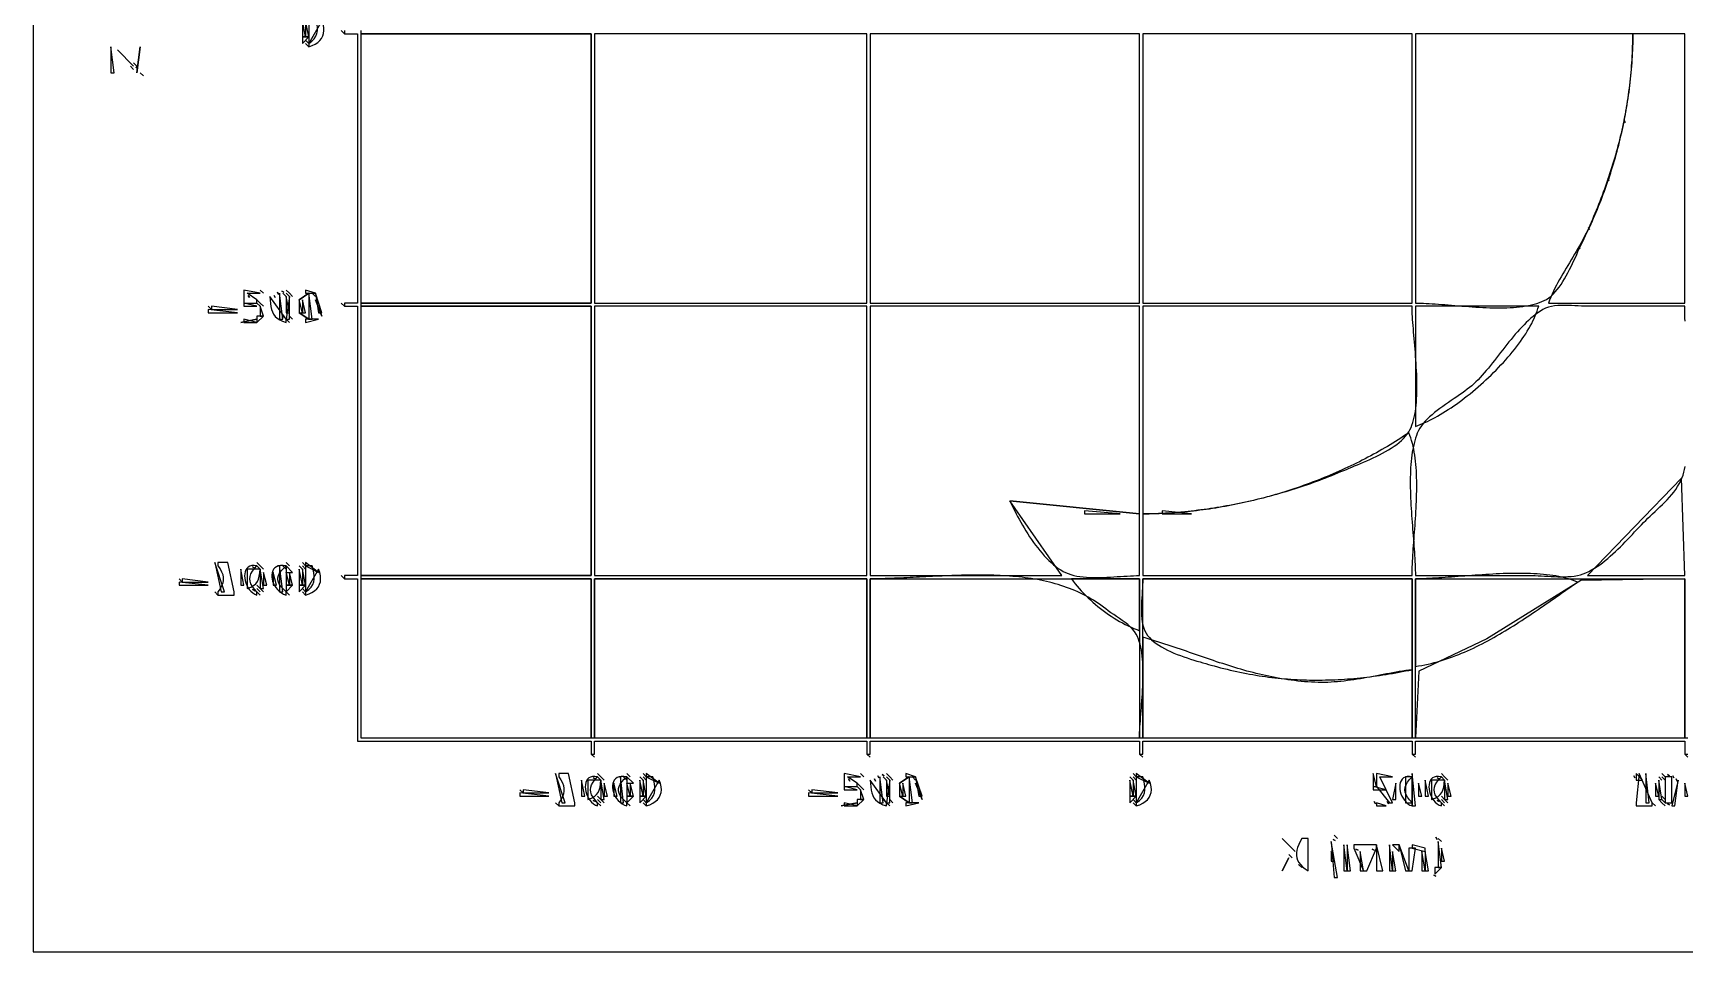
# Model space of a CAD drawing. Extents: x 0 to 800, y 0 to 600.
# Drawn here: x 0 to 509, y 0 to 283 of the extents above; entities that cross this region are included whole.
import ezdxf

# ---------------------------------------------------------------- set-up
doc = ezdxf.new("R2010")
doc.units = 0
for name, color, linetype in [('C142', 142, 'CONTINUOUS'), ('C143', 143, 'CONTINUOUS'), ('C151', 151, 'CONTINUOUS'), ('C18', 18, 'CONTINUOUS'), ('C19', 19, 'CONTINUOUS'), ('C250', 250, 'CONTINUOUS'), ('C251', 251, 'CONTINUOUS'), ('C252', 252, 'CONTINUOUS'), ('C253', 253, 'CONTINUOUS'), ('C254', 254, 'CONTINUOUS'), ('C27', 27, 'CONTINUOUS'), ('C28', 28, 'CONTINUOUS'), ('C29', 29, 'CONTINUOUS'), ('C37', 37, 'CONTINUOUS'), ('C39', 39, 'CONTINUOUS'), ('C49', 49, 'CONTINUOUS'), ('C59', 59, 'CONTINUOUS'), ('C7', 7, 'CONTINUOUS')]:
    doc.layers.add(name, color=color, linetype=linetype)

msp = doc.modelspace()

# ---------------------------------------------------------------- linework, layer by layer
at = {"layer": 'C142'}
for points in [[(493, 283), (492.996, 281.9951), (492.9841, 280.991), (492.9643, 279.9877), (492.9367, 278.9851), (492.9012, 277.9833), (492.858, 276.9822), (492.8071, 275.9821), (492.7485, 274.9828), (492.6823, 273.9843), (492.6085, 272.9868), (492.5271, 271.9902), (492.4382, 270.9946), (492.3418, 270), (492.238, 269.0064), (492.1268, 268.0138), (492.0083, 267.0223), (491.8825, 266.0319), (491.7494, 265.0426), (491.609, 264.0544), (491.4615, 263.0674), (491.3069, 262.0816), (491.1451, 261.097), (490.9763, 260.1136), (490.8004, 259.1315), (490.6176, 258.1507), (490.4279, 257.1713), (490.2312, 256.1931), (490.0277, 255.2163), (489.8174, 254.241), (489.6003, 253.267), (489.3765, 252.2945), (489.146, 251.3234), (488.9089, 250.3538), (488.6651, 249.3858), (488.4148, 248.4193), (488.158, 247.4544), (487.8947, 246.491), (487.6249, 245.5293), (487.3487, 244.5693), (487.0662, 243.6109), (486.7774, 242.6542), (486.4823, 241.6992), (486.1809, 240.7459), (485.8734, 239.7945), (485.5597, 238.8448), (485.2399, 237.897), (484.914, 236.951), (484.5821, 236.0069), (484.2442, 235.0646), (483.9004, 234.1243), (483.5506, 233.186), (483.195, 232.2496), (482.8336, 231.3152), (482.4664, 230.3829), (482.0934, 229.4526), (481.7148, 228.5243), (481.3305, 227.5982), (480.9406, 226.6742), (480.5451, 225.7523), (480.144, 224.8327), (479.7375, 223.9152), (479.3256, 223), (478.9019, 222.0903), (478.461, 221.1885), (478.0047, 220.2938), (477.5344, 219.4056), (477.0519, 218.523), (476.5588, 217.6454), (476.0568, 216.772), (475.5474, 215.902), (475.0324, 215.0348), (474.5134, 214.1696), (473.9919, 213.3056), (473.4697, 212.4422), (472.9484, 211.5786), (472.4297, 210.714), (471.9151, 209.8478), (471.4063, 208.9792), (470.905, 208.1075), (470.4128, 207.2319), (469.9314, 206.3517), (469.4623, 205.4662), (469.0073, 204.5746), (468.5679, 203.6762), (468.1458, 202.7703), (467.7427, 201.8561), (467.3602, 200.9329), (467, 200), (509, 200), (509, 283), (493, 283)], [(509.0948, 194.4561), (509.062, 195.3879), (509.0356, 196.3088), (509.0161, 197.218), (509.0041, 198.1153), (509, 199), (479, 199), (478.0997, 199.0149), (477.1503, 199.0534), (476.1612, 199.1063), (475.1414, 199.1643), (474.1002, 199.2179), (473.0469, 199.258), (471.9907, 199.2751), (470.9407, 199.2601), (469.9062, 199.2035), (468.8965, 199.0961), (467.9207, 198.9286), (466.9881, 198.6916), (466.1078, 198.3759), (465.2893, 197.9722), (464.5247, 197.5093), (463.7721, 197.0083), (463.0311, 196.4712), (462.301, 195.9002), (461.5813, 195.2975), (460.8713, 194.6654), (460.1706, 194.006), (459.4786, 193.3216), (458.7946, 192.6142), (458.1182, 191.8862), (457.4488, 191.1398), (456.7858, 190.377), (456.1286, 189.6002), (455.4767, 188.8115), (454.8295, 188.0131), (454.1864, 187.2072), (453.547, 186.3961), (452.9105, 185.5818), (452.2765, 184.7667), (451.6443, 183.9529), (451.0135, 183.1426), (450.3835, 182.338), (449.7536, 181.5413), (449.1234, 180.7547), (448.4922, 179.9804), (447.8595, 179.2206), (447.2247, 178.4775), (446.5873, 177.7533), (445.9467, 177.0502), (445.3023, 176.3704), (444.6536, 175.7161), (444, 175.0895), (443.3762, 174.5322), (442.7018, 173.9728), (441.9824, 173.4107), (441.2237, 172.8451), (440.4315, 172.2755), (439.6114, 171.7014), (438.7692, 171.1221), (437.9106, 170.5371), (437.0413, 169.9457), (436.167, 169.3473), (435.2935, 168.7415), (434.4264, 168.1275), (433.5714, 167.5047), (432.7343, 166.8727), (431.9208, 166.2308), (431.1366, 165.5783), (430.3874, 164.9148), (429.679, 164.2396), (429.0169, 163.5521), (428.4071, 162.8517), (427.8551, 162.1379), (427.3666, 161.41), (426.9475, 160.6674), (426.6034, 159.9097)], [(424, 160), (423.1903, 159.4602), (422.376, 158.9257), (421.557, 158.3965), (420.7334, 157.8727), (419.9053, 157.3543), (419.0728, 156.8412), (418.2358, 156.3335), (417.3946, 155.8313), (416.5491, 155.3345), (415.6994, 154.8432), (414.8456, 154.3574), (413.9877, 153.8771), (413.1259, 153.4023), (412.2601, 152.933), (411.3905, 152.4693), (410.517, 152.0112), (409.6399, 151.5587), (408.7591, 151.1119), (407.8747, 150.6706), (406.9868, 150.2351), (406.0955, 149.8052), (405.2008, 149.381), (404.3027, 148.9626), (403.4014, 148.5499), (402.4969, 148.143), (401.5893, 147.7418), (400.6786, 147.3465), (399.765, 146.957), (398.8484, 146.5733), (397.929, 146.1955), (397.0067, 145.8235), (396.0818, 145.4575), (395.1542, 145.0974), (394.224, 144.7433), (393.2913, 144.3951), (392.3562, 144.0529), (391.4186, 143.7167), (390.4788, 143.3865), (389.5367, 143.0624), (388.5924, 142.7443), (387.6459, 142.4324), (386.6975, 142.1265), (385.747, 141.8267), (384.7946, 141.5331), (383.8404, 141.2457), (382.8844, 140.9644), (381.9266, 140.6894), (380.9672, 140.4206), (380.0062, 140.158), (379.0437, 139.9016), (378.0798, 139.6516), (377.1144, 139.4079), (376.1477, 139.1705), (375.1798, 138.9394), (374.2107, 138.7147), (373.2405, 138.4964), (372.2692, 138.2845), (371.2969, 138.079), (370.3237, 137.8799), (369.3497, 137.6873), (368.3748, 137.5012), (367.3993, 137.3216), (366.4231, 137.1485), (365.4462, 136.982), (364.4689, 136.822), (363.4912, 136.6686), (362.513, 136.5219), (361.5345, 136.3817), (360.5558, 136.2482), (359.5768, 136.1213), (358.5978, 136.0011), (357.6187, 135.8877), (356.6396, 135.7809), (355.6606, 135.6809), (354.6817, 135.5877), (353.703, 135.5012), (352.7247, 135.4215), (351.7466, 135.3487), (350.769, 135.2827), (349.7919, 135.2236), (348.8153, 135.1713), (347.8393, 135.126), (346.864, 135.0876), (345.8894, 135.0561), (344.9157, 135.0315), (343.9428, 135.014), (342.9709, 135.0035), (342, 135), (342, 116), (425, 116), (425.0055, 116.843), (425.0214, 117.7075), (425.0471, 118.5922), (425.0815, 119.4963), (425.124, 120.4185), (425.1737, 121.3578), (425.2298, 122.3132), (425.2914, 123.2836), (425.3577, 124.2679), (425.428, 125.2651), (425.5014, 126.2741), (425.5771, 127.2938), (425.6542, 128.3232), (425.732, 129.3612), (425.8096, 130.4068), (425.8863, 131.4588), (425.9611, 132.5162), (426.0333, 133.578), (426.102, 134.6431), (426.1665, 135.7103), (426.226, 136.7788), (426.2795, 137.8473), (426.3263, 138.9149), (426.3656, 139.9804), (426.3965, 141.0428), (426.4182, 142.1011), (426.43, 143.1541), (426.4309, 144.2008), (426.4202, 145.2401), (426.3971, 146.2711), (426.3607, 147.2925), (426.3102, 148.3034), (426.2448, 149.3027), (426.1637, 150.2892), (426.0661, 151.2621), (425.9511, 152.2201), (425.8179, 153.1622), (425.6657, 154.0874), (425.4937, 154.9946), (425.3011, 155.8827), (425.0871, 156.7507), (424.8507, 157.5975), (424.5913, 158.422), (424.308, 159.2232), (424, 160)], [(426.6033, 159.9097), (426.3133, 159.1372), (426.0477, 158.3396), (425.8055, 157.5181), (425.5859, 156.6737), (425.3882, 155.8075), (425.2115, 154.9207), (425.0549, 154.0143), (424.9178, 153.0894), (424.7991, 152.1472), (424.6983, 151.1888), (424.6143, 150.2152), (424.5465, 149.2276), (424.4939, 148.2271), (424.4558, 147.2147), (424.4314, 146.1916), (424.4198, 145.1589), (424.4202, 144.1178), (424.4319, 143.0692), (424.4539, 142.0143), (424.4855, 140.9542), (424.5259, 139.8901), (424.5742, 138.823), (424.6296, 137.754), (424.6914, 136.6842), (424.7586, 135.6148), (424.8305, 134.5468), (424.9063, 133.4814), (424.9851, 132.4196), (425.0662, 131.3626), (425.1486, 130.3114), (425.2317, 129.2673), (425.3145, 128.2312), (425.3963, 127.2043), (425.4763, 126.1876), (425.5536, 125.1824), (425.6274, 124.1897), (425.6968, 123.2105), (425.7612, 122.2461), (425.8197, 121.2975), (425.8713, 120.3658), (425.9155, 119.4522), (425.9512, 118.5577), (425.9777, 117.6834), (425.9943, 116.8304), (426, 116)], [(426, 116), (462, 116), (462.8973, 115.988), (463.8312, 115.9557), (464.7961, 115.9089), (465.7867, 115.853), (466.7978, 115.7937), (467.8238, 115.7365), (468.8596, 115.6872), (469.8998, 115.6512), (470.9389, 115.6342), (471.9717, 115.6418), (472.9928, 115.6796), (473.9969, 115.7532), (474.9786, 115.8681), (475.9326, 116.0301), (476.8535, 116.2447), (477.736, 116.5175), (478.5748, 116.8541), (479.4442, 117.274), (480.3047, 117.7377), (481.156, 118.2421), (481.9984, 118.7842), (482.8318, 119.3612), (483.6562, 119.97), (484.4717, 120.6076), (485.2783, 121.2712), (486.0761, 121.9577), (486.865, 122.6643), (487.6452, 123.3879), (488.4165, 124.1256), (489.1791, 124.8744), (489.9331, 125.6314), (490.6783, 126.3936), (491.4149, 127.1581), (492.1429, 127.9218), (492.8623, 128.6819), (493.5731, 129.4354), (494.2754, 130.1793), (494.9692, 130.9107), (495.6545, 131.6265), (496.3314, 132.3239), (497, 133), (497.6838, 133.6717), (498.3944, 134.3505), (499.1257, 135.0376), (499.8718, 135.7339), (500.6265, 136.4403), (501.3839, 137.1579), (502.1379, 137.8877), (502.8825, 138.6305), (503.6117, 139.3875), (504.3194, 140.1597), (504.9997, 140.9479), (505.6464, 141.7533), (506.2537, 142.5767), (506.8153, 143.4192), (507.3255, 144.2818), (507.778, 145.1655), (508.1668, 146.0712), (508.4861, 147), (508.7293, 147.8471), (508.9552, 148.7082), (509.1641, 149.5828)], [(301, 139), (301.3473, 138.2729), (301.7175, 137.5138), (302.1098, 136.726), (302.5238, 135.9126), (302.9588, 135.077), (303.4143, 134.2225), (303.8897, 133.3525), (304.3844, 132.4701), (304.8979, 131.5786), (305.4296, 130.6815), (305.979, 129.7819), (306.5453, 128.8831), (307.1282, 127.9885), (307.7269, 127.1013), (308.341, 126.2248), (308.9699, 125.3623), (309.6129, 124.5172), (310.2696, 123.6927), (310.9393, 122.892), (311.6215, 122.1185), (312.3155, 121.3755), (313.021, 120.6663), (313.7372, 119.9942), (314.4635, 119.3623), (315.1995, 118.7742), (315.9446, 118.233), (316.6981, 117.742), (317.4595, 117.3045), (318.2282, 116.9238), (319.0038, 116.6033), (319.8643, 116.3145), (320.7601, 116.0721), (321.6877, 115.8726), (322.644, 115.7129), (323.6256, 115.5898), (324.6292, 115.5002), (325.6516, 115.4408), (326.6895, 115.4083), (327.7395, 115.3997), (328.7984, 115.4118), (329.8628, 115.4412), (330.9296, 115.4849), (331.9954, 115.5395), (333.0569, 115.6021), (334.1108, 115.6692), (335.1539, 115.7377), (336.1828, 115.8045), (337.1943, 115.8664), (338.185, 115.92), (339.1517, 115.9623), (340.0911, 115.99), (341, 116), (341, 135), (301, 139)], [(320, 115), (320.5554, 114.2488), (321.1375, 113.5022), (321.7452, 112.761), (322.3773, 112.0261), (323.0325, 111.2986), (323.7099, 110.5792), (324.4082, 109.869), (325.1263, 109.1688), (325.863, 108.4795), (326.6172, 107.8022), (327.3877, 107.1377), (328.1734, 106.4869), (328.9732, 105.8507), (329.7858, 105.2302), (330.6102, 104.6261), (331.4452, 104.0395), (332.2896, 103.4712), (333.1423, 102.9222), (334.0021, 102.3933), (334.868, 101.8856), (335.7386, 101.3999), (336.613, 100.9371), (337.4899, 100.4983), (338.3682, 100.0842), (339.2467, 99.6958), (340.1244, 99.3341), (341, 99), (341, 115), (320, 115)], [(342, 115), (341.9858, 114.1267), (341.9476, 113.1993), (341.8922, 112.2258), (341.8261, 111.2142), (341.7561, 110.1724), (341.6887, 109.1084), (341.6307, 108.0301), (341.5887, 106.9454), (341.5692, 105.8624), (341.5791, 104.7891), (341.625, 103.7332), (341.7134, 102.7029), (341.8511, 101.7061), (342.0447, 100.7507), (342.3009, 99.8448), (342.6264, 98.9962), (343.0277, 98.2129), (343.4842, 97.5288), (344.0249, 96.8729), (344.6432, 96.2444), (345.3324, 95.6427), (346.0857, 95.0672), (346.8965, 94.5172), (347.7582, 93.992), (348.664, 93.491), (349.6072, 93.0135), (350.5811, 92.5588), (351.5792, 92.1264), (352.5946, 91.7154), (353.6207, 91.3253), (354.6508, 90.9555), (355.6783, 90.6052), (356.6964, 90.2738), (357.6985, 89.9606), (358.6779, 89.665), (359.6278, 89.3863), (360.5417, 89.1238), (361.4128, 88.8769), (362.2345, 88.645), (363, 88.4274), (364.0004, 88.145), (364.999, 87.872), (365.9956, 87.6084), (366.9905, 87.354), (367.9836, 87.1089), (368.975, 86.873), (369.9648, 86.6462), (370.9532, 86.4285), (371.94, 86.2198), (372.9255, 86.0201), (373.9096, 85.8294), (374.8925, 85.6475), (375.8742, 85.4745), (376.8549, 85.3103), (377.8344, 85.1548), (378.813, 85.008), (379.7907, 84.8699), (380.7676, 84.7403), (381.7437, 84.6193), (382.7191, 84.5068), (383.6939, 84.4028), (384.6682, 84.3071), (385.6419, 84.2197), (386.6153, 84.1407), (387.5883, 84.0699), (388.561, 84.0073), (389.5336, 83.9529), (390.506, 83.9065), (391.4783, 83.8682), (392.4507, 83.8379), (393.4231, 83.8155), (394.3957, 83.8011), (395.3685, 83.7945), (396.3416, 83.7956), (397.315, 83.8046), (398.2889, 83.8212), (399.2633, 83.8455), (400.2382, 83.8774), (401.2138, 83.9168), (402.19, 83.9638), (403.1671, 84.0182), (404.145, 84.08), (405.1238, 84.1491), (406.1036, 84.2256), (407.0845, 84.3093), (408.0664, 84.4002), (409.0496, 84.4982), (410.034, 84.6034), (411.0198, 84.7156), (412.007, 84.8349), (412.9957, 84.9611), (413.9859, 85.0942), (414.9777, 85.2341), (415.9712, 85.3809), (416.9664, 85.5344), (417.9635, 85.6946), (418.9625, 85.8615), (419.9634, 86.035), (420.9664, 86.2151), (421.9714, 86.4017), (422.9787, 86.5947), (423.9882, 86.7941), (425, 87), (425, 115), (342, 115)], [(426, 115), (426, 88), (426.9825, 88.1547), (427.9604, 88.3278), (428.9335, 88.5188), (429.9021, 88.7274), (430.866, 88.953), (431.8254, 89.1953), (432.7803, 89.4539), (433.7307, 89.7283), (434.6768, 90.0182), (435.6186, 90.3231), (436.5561, 90.6427), (437.4894, 90.9764), (438.4186, 91.3239), (439.3436, 91.6849), (440.2646, 92.0587), (441.1816, 92.4452), (442.0947, 92.8437), (443.0038, 93.254), (443.9092, 93.6756), (444.8107, 94.1081), (445.7085, 94.5511), (446.6027, 95.0042), (447.4932, 95.4669), (448.3801, 95.9389), (449.2636, 96.4197), (450.1435, 96.909), (451.0201, 97.4062), (451.8933, 97.9111), (452.7632, 98.4231), (453.6299, 98.9419), (454.4934, 99.4671), (455.3537, 99.9982), (456.211, 100.5348), (457.0652, 101.0766), (457.9165, 101.623), (458.7648, 102.1738), (459.6103, 102.7284), (460.4529, 103.2865), (461.2928, 103.8477), (462.13, 104.4115), (462.9645, 104.9775), (463.7965, 105.5454), (464.6259, 106.1146), (465.4527, 106.6848), (466.2772, 107.2557), (467.0993, 107.8266), (467.919, 108.3973), (468.7365, 108.9674), (469.5517, 109.5364), (470.3647, 110.1039), (471.1757, 110.6695), (471.9846, 111.2327), (472.7915, 111.7933), (473.5964, 112.3507), (474.3994, 112.9046), (475.2006, 113.4544), (476, 114), (475.2302, 114.3069), (474.4378, 114.5918), (473.6236, 114.8554), (472.7886, 115.0983), (471.9337, 115.3211), (471.0596, 115.5244), (470.1672, 115.709), (469.2575, 115.8754), (468.3312, 116.0244), (467.3893, 116.1564), (466.4326, 116.2723), (465.4619, 116.3726), (464.4782, 116.458), (463.4824, 116.5291), (462.4752, 116.5865), (461.4576, 116.631), (460.4303, 116.6631), (459.3944, 116.6835), (458.3506, 116.6928), (457.2999, 116.6917), (456.243, 116.6809), (455.1809, 116.6609), (454.1145, 116.6324), (453.0445, 116.596), (451.9719, 116.5525), (450.8975, 116.5024), (449.8222, 116.4464), (448.7468, 116.3851), (447.6723, 116.3192), (446.5995, 116.2492), (445.5293, 116.176), (444.4625, 116.1), (443.4, 116.022), (442.3427, 115.9426), (441.2914, 115.8624), (440.247, 115.7821), (439.2104, 115.7023), (438.1824, 115.6237), (437.164, 115.5469), (436.1559, 115.4725), (435.1591, 115.4012), (434.1743, 115.3337), (433.2026, 115.2705), (432.2447, 115.2123), (431.3015, 115.1598), (430.3739, 115.1137), (429.4627, 115.0744), (428.5689, 115.0428), (427.6932, 115.0194), (426.8366, 115.0049), (426, 115)]]:
    msp.add_lwpolyline(points, dxfattribs=at)
at = {"layer": 'C143'}
for points in [[(324, 136), (324, 135), (335, 135), (324, 136)], [(348, 136), (348, 135), (357, 135), (348, 136)]]:
    msp.add_lwpolyline(points, dxfattribs=at)
at = {"layer": 'C151'}
for points in [[(490.333344, 256.333344), (490.666656, 255.666672), (490.333344, 256.333344)], [(485.333344, 238.333328), (485.666656, 237.666672), (485.333344, 238.333328)], [(479.333344, 223.333328), (479.666656, 222.666672), (479.333344, 223.333328)], [(476.333344, 217.333328), (476.666656, 216.666672), (476.333344, 217.333328)], [(65, 204), (65, 200), (69, 200), (69, 201), (66, 203), (70, 203), (65, 204)]]:
    msp.add_lwpolyline(points, dxfattribs=at)
at = {"layer": 'C18'}
for points in [[(24, 279), (24, 271), (25, 271), (24, 279)], [(33, 279), (32, 271), (33, 279)], [(82, 201), (82, 197), (83, 197), (82, 201)], [(267, 52), (267, 48), (268, 48), (267, 52)]]:
    msp.add_lwpolyline(points, dxfattribs=at)
at = {"layer": 'C19'}
for points in [[(69, 200), (70, 199), (69, 200)], [(74.333336, 202.333328), (74.666664, 201.666672), (74.333336, 202.333328)], [(65, 195), (65, 194), (69, 194), (65, 195)], [(57, 120), (57, 119), (57.6413, 118.0637), (58.1224, 117.163), (58.4431, 116.2876), (58.6034, 115.4275), (58.6034, 114.5724), (58.4431, 113.7122), (58.1224, 112.8369), (57.6413, 111.9362), (57, 111), (57, 110), (62, 110), (62, 111), (60, 120), (57, 120)], [(69, 119), (70, 118), (69, 119)], [(84, 120), (84, 119), (88, 117), (84, 120)], [(69, 112), (70, 111), (69, 112)], [(162, 55), (162, 54), (162.6413, 53.0637), (163.1224, 52.163), (163.4431, 51.2876), (163.6034, 50.4275), (163.6034, 49.5724), (163.4431, 48.7122), (163.1224, 47.8369), (162.6413, 46.9362), (162, 46), (162, 45), (167, 45), (167, 46), (165, 55), (162, 55)], [(174, 54), (175, 53), (174, 54)], [(189, 55), (189, 54), (193, 52), (189, 55)], [(250, 55), (250, 51), (254, 51), (254, 52), (251, 54), (255, 54), (250, 55)], [(254, 51), (255, 50), (254, 51)], [(259.333344, 53.333332), (259.666656, 52.666668), (259.333344, 53.333332)], [(340, 55), (340, 54), (344, 52), (340, 55)], [(434, 54), (435, 53), (434, 54)], [(502, 54), (503, 53), (502, 54)], [(174, 47), (175, 46), (174, 47)], [(250, 46), (250, 45), (254, 45), (250, 46)], [(434, 47), (435, 46), (434, 47)], [(502, 47), (503, 46), (502, 47)], [(405, 33), (405, 25), (406, 25), (405, 33)], [(433, 34), (433, 26), (434, 26), (433, 34)]]:
    msp.add_lwpolyline(points, dxfattribs=at)
at = {"layer": 'C250'}
for points in [[(89, 287), (85, 280), (85, 279), (86.0471, 279.3731), (86.9671, 279.8184), (87.7568, 280.3356), (88.4131, 280.924), (88.9326, 281.5833), (89.3123, 282.3129), (89.5488, 283.1125), (89.6391, 283.9814), (89.5798, 284.9193), (89.3678, 285.9256), (89, 287)], [(31.666666, 272.666656), (32.333332, 272.333344), (31.666666, 272.666656)], [(73, 202), (73.0509, 200.8817), (73.1381, 199.8511), (73.2763, 198.9051), (73.4804, 198.0404), (73.7652, 197.254), (74.1455, 196.5426), (74.6363, 195.9031), (75.2522, 195.3322), (76.0083, 194.8268), (76.9192, 194.3838), (78, 194), (78, 195), (73, 202)], [(75.333336, 203.333328), (75.666664, 202.666672), (75.333336, 203.333328)], [(82, 201), (85, 203), (82, 201)], [(69, 196), (69, 194), (71, 196), (69, 196)], [(82, 197), (85, 195), (82, 197)], [(64, 118), (64, 113), (65, 113), (64, 118)], [(78, 119), (78, 117), (80, 117), (78, 119)], [(88, 118), (84, 111), (84, 110), (85.0471, 110.3731), (85.9671, 110.8184), (86.7568, 111.3355), (87.4131, 111.924), (87.9326, 112.5832), (88.3123, 113.3129), (88.5488, 114.1124), (88.6391, 114.9813), (88.5798, 115.9192), (88.3678, 116.9256), (88, 118)], [(78, 113), (78, 111), (80, 113), (78, 113)], [(56, 111), (57, 110), (56, 111)], [(169, 53), (169, 48), (170, 48), (169, 53)], [(183, 54), (183, 52), (185, 52), (183, 54)], [(193, 53), (189, 46), (189, 45), (190.0471, 45.3731), (190.9671, 45.8184), (191.7568, 46.3355), (192.4131, 46.924), (192.9326, 47.5832), (193.3122, 48.3129), (193.5488, 49.1124), (193.639, 49.9813), (193.5798, 50.9192), (193.3678, 51.9256), (193, 53)], [(258, 53), (258.0509, 51.8817), (258.1381, 50.8511), (258.2763, 49.9051), (258.4804, 49.0404), (258.7652, 48.254), (259.1455, 47.5426), (259.6363, 46.9031), (260.2522, 46.3322), (261.0083, 45.8268), (261.9192, 45.3838), (263, 45), (263, 46), (258, 53)], [(260.333344, 54.333332), (260.666656, 53.666668), (260.333344, 54.333332)], [(267, 52), (270, 54), (267, 52)], [(344, 53), (340, 46), (340, 45), (341.0471, 45.3731), (341.9671, 45.8184), (342.7568, 46.3356), (343.4131, 46.924), (343.9326, 47.5833), (344.3123, 48.3129), (344.5488, 49.1125), (344.6391, 49.9814), (344.5798, 50.9193), (344.3678, 51.9256), (344, 53)], [(429, 53), (429, 48), (430, 48), (429, 53)], [(507, 53), (505, 45), (506, 45), (507, 53)], [(505.333344, 54.333332), (505.666656, 53.666668), (505.333344, 54.333332)], [(161, 46), (162, 45), (161, 46)], [(183, 48), (183, 46), (185, 48), (183, 48)], [(254, 47), (254, 45), (256, 47), (254, 47)], [(267, 48), (270, 46), (267, 48)], [(413.333344, 46.333332), (413.666656, 45.666668), (413.333344, 46.333332)], [(417.333344, 46.333332), (417.666656, 45.666668), (417.333344, 46.333332)], [(499, 46), (500, 45), (499, 46)], [(385, 35), (389, 31), (385, 35)], [(400, 34), (401, 23), (402, 23), (400, 34)], [(414, 33), (414, 25), (416, 25), (414, 33)], [(419, 33), (421, 31), (421, 33), (419, 33)], [(421, 33), (423, 25), (424, 25), (421, 33)]]:
    msp.add_lwpolyline(points, dxfattribs=at)
at = {"layer": 'C251'}
for points in [[(83, 282), (83, 280), (85, 282), (83, 282)], [(95, 284), (96, 283), (95, 284)], [(70, 204), (71, 203), (70, 204)], [(54, 199), (55, 198), (54, 199)], [(55, 199), (55, 198), (63, 198), (55, 199)], [(70, 200), (71, 199), (70, 200)], [(70, 199), (70, 196), (71, 196), (70, 199)], [(86, 203), (87, 202), (86, 203)], [(95, 200), (96, 199), (95, 200)], [(78, 195), (79, 194), (78, 195)], [(69, 120), (70, 119), (69, 120)], [(70, 119), (71, 118), (70, 119)], [(45, 115), (46, 114), (45, 115)], [(46, 115), (46, 114), (54, 114), (46, 115)], [(70, 112), (71, 111), (70, 112)], [(74, 117), (74, 113), (75, 113), (74, 117)], [(82, 113), (82, 111), (84, 113), (82, 113)], [(95, 116), (96, 115), (95, 116)], [(69, 111), (70, 110), (69, 111)], [(172, 61), (173, 60), (172, 61)], [(257, 61), (258, 60), (257, 61)], [(341, 61), (342, 60), (341, 61)], [(425, 61), (426, 60), (425, 61)], [(509, 61), (510, 60), (509, 61)], [(174, 55), (175, 54), (174, 55)], [(175, 54), (176, 53), (175, 54)], [(179, 52), (179, 48), (180, 48), (179, 52)], [(255, 55), (256, 54), (255, 55)], [(255, 51), (256, 50), (255, 51)], [(271, 54), (272, 53), (271, 54)], [(413, 55), (413, 51), (414, 51), (413, 55)], [(427, 52), (427, 48), (428, 48), (427, 52)], [(434, 55), (435, 54), (434, 55)], [(435, 54), (436, 53), (435, 54)], [(494, 55), (494, 53), (496, 53), (494, 55)], [(495, 55), (494, 46), (494, 45), (499, 45), (499, 46), (495, 55)], [(501, 54), (502, 53), (501, 54)], [(502, 55), (503, 54), (502, 55)], [(509, 52), (509, 48), (510, 48), (509, 52)], [(150, 50), (151, 49), (150, 50)], [(151, 50), (151, 49), (159, 49), (151, 50)], [(174, 46), (175, 45), (174, 46)], [(175, 47), (176, 46), (175, 47)], [(187, 48), (187, 46), (189, 48), (187, 48)], [(239, 50), (240, 49), (239, 50)], [(240, 50), (240, 49), (248, 49), (240, 50)], [(255, 50), (255, 47), (256, 47), (255, 50)], [(263, 46), (264, 45), (263, 46)], [(338, 48), (338, 46), (340, 48), (338, 48)], [(434, 46), (435, 45), (434, 46)], [(435, 47), (436, 46), (435, 47)], [(501, 47), (502, 46), (501, 47)], [(502, 46), (503, 45), (502, 46)], [(400.666656, 34.666668), (401.333344, 34.333332), (400.666656, 34.666668)], [(409, 31), (409, 25), (410, 25), (409, 31)], [(434, 32), (434, 28), (435, 28), (434, 32)], [(387, 30), (388, 29), (387, 30)], [(432, 26), (432, 24), (434, 26), (432, 26)]]:
    msp.add_lwpolyline(points, dxfattribs=at)
at = {"layer": 'C252'}
for points in [[(84, 280), (85, 279), (84, 280)], [(30, 273), (31, 272), (30, 273)], [(31, 274), (32, 273), (31, 274)], [(33, 271), (34, 270), (33, 271)], [(78, 204), (79, 203), (78, 204)], [(66.333336, 202.333328), (66.666664, 201.666672), (66.333336, 202.333328)], [(69, 201), (70, 200), (69, 201)], [(77, 203), (78, 202), (77, 203)], [(79, 203), (80, 202), (79, 203)], [(83, 201), (83, 197), (84, 197), (83, 201)], [(87, 201), (89, 196), (87, 201)], [(77, 196), (78, 195), (77, 196)], [(79, 196), (80, 195), (79, 196)], [(56, 120), (58, 111), (59, 111), (56, 120)], [(77, 119), (78, 118), (77, 119)], [(78, 120), (79, 119), (78, 120)], [(82, 119), (83, 118), (82, 119)], [(83, 120), (84, 119), (83, 120)], [(69, 113), (70, 112), (69, 113)], [(77, 112), (78, 111), (77, 112)], [(78, 111), (79, 110), (78, 111)], [(83, 111), (84, 110), (83, 111)], [(161, 55), (163, 46), (164, 46), (161, 55)], [(182, 54), (183, 53), (182, 54)], [(183, 55), (184, 54), (183, 55)], [(187, 54), (188, 53), (187, 54)], [(188, 55), (189, 54), (188, 55)], [(251.333328, 53.333332), (251.666672, 52.666668), (251.333328, 53.333332)], [(254, 52), (255, 51), (254, 52)], [(262, 54), (263, 53), (262, 54)], [(263, 55), (264, 54), (263, 55)], [(264, 54), (265, 53), (264, 54)], [(268, 52), (268, 48), (269, 48), (268, 52)], [(272, 52), (274, 47), (272, 52)], [(338, 54), (339, 53), (338, 54)], [(339, 55), (340, 54), (339, 55)], [(420, 52), (419, 47), (420, 47), (420, 52)], [(174, 48), (175, 47), (174, 48)], [(182, 47), (183, 46), (182, 47)], [(183, 46), (184, 45), (183, 46)], [(188, 46), (189, 45), (188, 46)], [(262, 47), (263, 46), (262, 47)], [(264, 47), (265, 46), (264, 47)], [(339, 46), (340, 45), (339, 46)], [(434, 48), (435, 47), (434, 48)], [(502, 48), (503, 47), (502, 48)], [(400, 31), (400, 28), (401, 28), (400, 31)], [(404, 33), (404, 25), (405, 25), (404, 33)], [(419, 31), (419, 25), (420, 25), (419, 31)], [(428, 31), (428, 25), (429, 25), (428, 31)], [(433, 35), (434, 34), (433, 35)], [(390, 27), (391, 26), (390, 27)], [(431.666656, 23.666666), (432.333344, 23.333334), (431.666656, 23.666666)]]:
    msp.add_lwpolyline(points, dxfattribs=at)
at = {"layer": 'C253'}
for points in [[(84, 287), (84, 282), (85, 282), (84, 287)], [(101, 284), (101, 283), (172, 283), (172, 200), (101, 200), (101, 199), (172, 199), (172, 116), (101, 116), (101, 115), (172, 115), (172, 66), (173, 66), (173, 115), (257, 115), (257, 66), (258, 66), (258, 115), (341, 115), (341, 66), (342, 66), (342, 115), (425, 115), (425, 66), (426, 66), (426, 115), (509, 115), (509, 66), (510, 66)], [(65, 200), (65, 199), (69, 199), (65, 200)], [(67.666664, 118.666664), (68.333336, 118.333336), (67.666664, 118.666664)], [(83, 118), (83, 113), (84, 113), (83, 118)], [(71, 117), (71, 113), (72, 113), (71, 117)], [(78, 117), (78, 113), (79, 113), (78, 117)], [(79, 117), (79, 113), (80, 113), (79, 117)], [(67.666664, 111.666664), (68.333336, 111.333336), (67.666664, 111.666664)], [(172.666672, 53.666668), (173.333328, 53.333332), (172.666672, 53.666668)], [(176, 52), (176, 48), (177, 48), (176, 52)], [(183, 52), (183, 48), (184, 48), (183, 52)], [(184, 52), (184, 48), (185, 48), (184, 52)], [(188, 53), (188, 48), (189, 48), (188, 53)], [(250, 51), (250, 50), (254, 50), (250, 51)], [(339, 53), (339, 48), (340, 48), (339, 53)], [(413, 51), (413, 50), (417, 50), (413, 51)], [(432.666656, 53.666668), (433.333344, 53.333332), (432.666656, 53.666668)], [(436, 52), (436, 48), (437, 48), (436, 52)], [(493.333344, 54.333332), (493.666656, 53.666668), (493.333344, 54.333332)], [(497, 55), (497, 46), (498, 46), (497, 55)], [(500, 52), (500, 48), (501, 48), (500, 52)], [(172.666672, 46.666668), (173.333328, 46.333332), (172.666672, 46.666668)], [(432.666656, 46.666668), (433.333344, 46.333332), (432.666656, 46.666668)], [(407.666656, 31.666666), (408.333344, 31.333334), (407.666656, 31.666666)], [(412.666656, 31.666666), (413.333344, 31.333334), (412.666656, 31.666666)], [(424, 32), (424, 25), (425, 25), (426, 32), (424, 32)]]:
    msp.add_lwpolyline(points, dxfattribs=at)
at = {"layer": 'C254'}
for points in [[(78, 202), (78, 197), (79, 197), (78, 202)], [(79, 202), (78, 195), (79, 195), (79, 202)], [(54, 198), (54, 197), (63, 197), (54, 198)], [(64, 194), (69, 195), (64, 194)], [(45, 114), (45, 113), (54, 113), (45, 114)], [(263, 53), (263, 48), (264, 48), (263, 53)], [(264, 53), (263, 46), (264, 46), (264, 53)], [(338, 53), (338, 48), (339, 48), (338, 53)], [(150, 49), (150, 48), (159, 48), (150, 49)], [(239, 49), (239, 48), (248, 48), (239, 49)], [(249, 45), (254, 46), (249, 45)], [(429, 31), (429, 25), (430, 25), (429, 31)]]:
    msp.add_lwpolyline(points, dxfattribs=at)
at = {"layer": 'C27'}
for points in [[(425, 55), (425, 45), (426, 45), (425, 55)], [(432.333344, 35.333332), (432.666656, 34.666668), (432.333344, 35.333332)]]:
    msp.add_lwpolyline(points, dxfattribs=at)
at = {"layer": 'C28'}
for points in [[(84, 281), (85, 280), (84, 281)], [(84, 204), (84, 203), (87, 203), (84, 204)], [(78, 203), (79, 202), (78, 203)], [(84, 195), (84, 194), (88, 195), (84, 195)], [(83, 119), (84, 118), (83, 119)], [(83, 112), (84, 111), (83, 112)], [(188, 54), (189, 53), (188, 54)], [(263, 54), (264, 53), (263, 54)], [(269, 55), (269, 54), (272, 54), (269, 55)], [(339, 54), (340, 53), (339, 54)], [(425, 45), (425, 46), (424.2053, 46.856), (423.5873, 47.6747), (423.1458, 48.4653), (422.8809, 49.2373), (422.7926, 49.9999), (422.8809, 50.7625), (423.1458, 51.5345), (423.5873, 52.3252), (424.2053, 53.1439), (425, 54), (424.1664, 54.1188), (423.4419, 54.0861), (422.8236, 53.917), (422.3086, 53.6266), (421.8939, 53.2301), (421.5767, 52.7425), (421.354, 52.1789), (421.223, 51.5546), (421.1807, 50.8846), (421.2243, 50.1841), (421.3508, 49.4681), (421.5573, 48.7518), (421.841, 48.0504), (422.1989, 47.3789), (422.6281, 46.7524), (423.1257, 46.1862), (423.6888, 45.6953), (424.3145, 45.2948), (425, 45)], [(503.666656, 54.666668), (504.333344, 54.333332), (503.666656, 54.666668)], [(506.333344, 53.333332), (506.666656, 52.666668), (506.333344, 53.333332)], [(188, 47), (189, 46), (188, 47)], [(269, 46), (269, 45), (273, 46), (269, 46)], [(339, 47), (340, 46), (339, 47)], [(414, 46), (414, 45), (417, 45), (414, 46)], [(503.666656, 45.666668), (504.333344, 45.333332), (503.666656, 45.666668)]]:
    msp.add_lwpolyline(points, dxfattribs=at)
at = {"layer": 'C29'}
for points in [[(414, 55), (414, 51), (418, 46), (419, 46), (415, 54), (419, 54), (414, 55)], [(401, 36), (402, 35), (401, 36)]]:
    msp.add_lwpolyline(points, dxfattribs=at)
at = {"layer": 'C37'}
for points in [[(87, 203), (88, 197), (89, 197), (87, 203)], [(272, 54), (273, 48), (274, 48), (272, 54)]]:
    msp.add_lwpolyline(points, dxfattribs=at)
at = {"layer": 'C39'}
for points in [[(83, 287), (83, 282), (84, 282), (83, 287)], [(76.666664, 203.666672), (77.333336, 203.333328), (76.666664, 203.666672)], [(261.666656, 54.666668), (262.333344, 54.333332), (261.666656, 54.666668)], [(418, 33), (418, 25), (419, 25), (418, 33)]]:
    msp.add_lwpolyline(points, dxfattribs=at)
at = {"layer": 'C49'}
msp.add_lwpolyline([(387, 29), (385, 25), (387, 29)], dxfattribs=at)
at = {"layer": 'C59'}
for points in [[(26, 278), (31, 273), (26, 278)], [(69, 110), (69, 111), (68.2053, 111.856), (67.5872, 112.6747), (67.1457, 113.4653), (66.8808, 114.2373), (66.7926, 114.9999), (66.8808, 115.7625), (67.1457, 116.5345), (67.5872, 117.3252), (68.2053, 118.1439), (69, 119), (68.1664, 119.1188), (67.4419, 119.0861), (66.8236, 118.917), (66.3086, 118.6266), (65.8939, 118.2301), (65.5767, 117.7425), (65.354, 117.1789), (65.223, 116.5546), (65.1807, 115.8846), (65.2243, 115.1841), (65.3508, 114.4681), (65.5573, 113.7518), (65.841, 113.0504), (66.1989, 112.3789), (66.6281, 111.7524), (67.1257, 111.1862), (67.6888, 110.6953), (68.3145, 110.2948), (69, 110)], [(78, 110), (78, 111), (77.1497, 111.788), (76.4695, 112.5396), (75.9593, 113.2628), (75.6192, 113.9657), (75.4492, 114.6565), (75.4492, 115.3433), (75.6192, 116.0341), (75.9593, 116.737), (76.4695, 117.4603), (77.1497, 118.2119), (78, 119), (77.0863, 119.1303), (76.2841, 119.1221), (75.5909, 118.9883), (75.004, 118.7416), (74.521, 118.3951), (74.1392, 117.9617), (73.8561, 117.4543), (73.6693, 116.8858), (73.576, 116.2691), (73.5738, 115.6172), (73.6602, 114.9429), (73.8325, 114.2592), (74.0882, 113.579), (74.4248, 112.9151), (74.8397, 112.2806), (75.3304, 111.6884), (75.8944, 111.1512), (76.529, 110.6822), (77.2317, 110.2941), (78, 110)], [(174, 45), (174, 46), (173.2053, 46.856), (172.5872, 47.6747), (172.1457, 48.4653), (171.8808, 49.2373), (171.7926, 49.9999), (171.8808, 50.7625), (172.1457, 51.5345), (172.5872, 52.3252), (173.2053, 53.1439), (174, 54), (173.1664, 54.1188), (172.4419, 54.0861), (171.8236, 53.917), (171.3086, 53.6266), (170.8939, 53.2301), (170.5767, 52.7425), (170.354, 52.1789), (170.223, 51.5546), (170.1807, 50.8846), (170.2243, 50.1841), (170.3508, 49.4681), (170.5573, 48.7518), (170.841, 48.0504), (171.1989, 47.3789), (171.6281, 46.7524), (172.1257, 46.1862), (172.6888, 45.6953), (173.3145, 45.2948), (174, 45)], [(183, 45), (183, 46), (182.1497, 46.788), (181.4695, 47.5396), (180.9593, 48.2628), (180.6192, 48.9657), (180.4492, 49.6565), (180.4492, 50.3433), (180.6192, 51.0341), (180.9593, 51.737), (181.4695, 52.4603), (182.1497, 53.2119), (183, 54), (182.0863, 54.1303), (181.2841, 54.1221), (180.5909, 53.9883), (180.004, 53.7416), (179.521, 53.3951), (179.1392, 52.9617), (178.8562, 52.4543), (178.6693, 51.8858), (178.576, 51.2691), (178.5739, 50.6172), (178.6602, 49.9429), (178.8325, 49.2592), (179.0883, 48.579), (179.4249, 47.9151), (179.8398, 47.2806), (180.3305, 46.6884), (180.8944, 46.1512), (181.529, 45.6822), (182.2317, 45.2941), (183, 45)], [(434, 45), (434, 46), (433.2053, 46.856), (432.5873, 47.6747), (432.1458, 48.4653), (431.8809, 49.2373), (431.7926, 49.9999), (431.8809, 50.7625), (432.1458, 51.5345), (432.5873, 52.3252), (433.2053, 53.1439), (434, 54), (433.1664, 54.1188), (432.4419, 54.0861), (431.8237, 53.917), (431.3086, 53.6266), (430.8939, 53.2301), (430.5767, 52.7425), (430.3541, 52.1789), (430.2231, 51.5546), (430.1808, 50.8846), (430.2243, 50.1841), (430.3508, 49.4681), (430.5574, 48.7518), (430.841, 48.0504), (431.1989, 47.3789), (431.6281, 46.7524), (432.1257, 46.1862), (432.6888, 45.6953), (433.3145, 45.2948), (434, 45)], [(391, 35), (390.4755, 34.0335), (390.044, 33.1088), (389.7108, 32.2233), (389.4815, 31.3747), (389.3615, 30.5605), (389.3565, 29.7784), (389.4718, 29.026), (389.713, 28.3009), (390.0856, 27.6006), (390.5951, 26.9227), (391.2469, 26.2649), (392.0467, 25.6248), (393, 25), (393, 35), (391, 35)], [(407, 33), (407, 32), (410, 25), (411, 25), (414, 32), (414, 33), (407, 33)], [(425, 33), (425, 32), (429, 31), (429, 32), (425, 33)]]:
    msp.add_lwpolyline(points, dxfattribs=at)
at = {"layer": 'C7'}
for points in [[(0, 600), (0, 0), (800, 0), (800, 600), (0, 600)], [(85, 288), (85, 280), (85.9521, 280.7097), (86.6705, 281.4477), (87.177, 282.221), (87.4938, 283.0368), (87.6427, 283.902), (87.6457, 284.8239), (87.525, 285.8094), (87.3024, 286.8657), (87, 288), (85, 288)], [(96, 284), (96, 283), (100, 283), (100, 200), (96, 200), (96, 199), (100, 199), (100, 116), (96, 116), (96, 115), (100, 115), (100, 65), (172, 65), (172, 61), (173, 61), (173, 65), (257, 65), (257, 61), (258, 61), (258, 65), (341, 65), (341, 61), (342, 61), (342, 65), (425, 65), (425, 61), (426, 61), (426, 65), (509, 65), (509, 61), (510, 61)], [(101, 283), (101, 200), (172, 200), (172, 283), (101, 283)], [(173, 283), (173, 200), (257, 200), (257, 283), (173, 283)], [(258, 283), (258, 200), (341, 200), (341, 283), (258, 283)], [(342, 283), (342, 200), (425, 200), (425, 283), (342, 283)], [(426, 283), (426, 200), (426.7994, 199.9934), (427.6278, 199.9745), (428.4837, 199.9442), (429.3653, 199.9036), (430.2713, 199.8537), (431.1999, 199.7957), (432.1496, 199.7305), (433.1189, 199.6591), (434.1061, 199.5828), (435.1097, 199.5024), (436.1281, 199.4191), (437.1597, 199.3338), (438.203, 199.2477), (439.2563, 199.1617), (440.3181, 199.077), (441.3868, 198.9946), (442.4608, 198.9155), (443.5386, 198.8408), (444.6186, 198.7715), (445.6992, 198.7087), (446.7788, 198.6534), (447.8559, 198.6067), (448.9288, 198.5696), (449.996, 198.5432), (451.0559, 198.5285), (452.107, 198.5265), (453.1476, 198.5384), (454.1762, 198.5651), (455.1913, 198.6078), (456.1911, 198.6674), (457.1742, 198.745), (458.1389, 198.8416), (459.0838, 198.9584), (460.0072, 199.0963), (460.9075, 199.2565), (461.7832, 199.4398), (462.6327, 199.6475), (463.4543, 199.8805), (464.2466, 200.1399), (465.008, 200.4268), (465.7369, 200.7422)], [(465.7368, 200.7422), (466.4558, 201.124), (467.1529, 201.5885), (467.8285, 202.1293), (468.4831, 202.7398), (469.1172, 203.4136), (469.7312, 204.1442), (470.3256, 204.9252), (470.9009, 205.7501), (471.4576, 206.6124), (471.9962, 207.5057), (472.5171, 208.4236), (473.0208, 209.3595), (473.5078, 210.3071), (473.9786, 211.2598), (474.4337, 212.2112), (474.8734, 213.1548), (475.2984, 214.0842), (475.7091, 214.9929), (476.106, 215.8744), (476.4895, 216.7224), (476.8601, 217.5302), (477.2184, 218.2916), (477.5648, 219), (478.007, 219.89), (478.4433, 220.7829), (478.8736, 221.6785), (479.2979, 222.5768), (479.7162, 223.4777), (480.1284, 224.3813), (480.5345, 225.2875), (480.9346, 226.1962), (481.3285, 227.1074), (481.7163, 228.0211), (482.0979, 228.9373), (482.4733, 229.8559), (482.8426, 230.7768), (483.2056, 231.7001), (483.5623, 232.6256), (483.9129, 233.5535), (484.2571, 234.4835), (484.595, 235.4157), (484.9266, 236.3501), (485.2519, 237.2866), (485.5708, 238.2251), (485.8833, 239.1657), (486.1894, 240.1083), (486.489, 241.0529), (486.7823, 241.9993), (487.069, 242.9477), (487.3493, 243.8979), (487.623, 244.8499), (487.8902, 245.8037), (488.1509, 246.7593), (488.405, 247.7165), (488.6525, 248.6754), (488.8934, 249.636), (489.1276, 250.5981), (489.3552, 251.5618), (489.5762, 252.527), (489.7904, 253.4937), (489.9979, 254.4619), (490.1986, 255.4314), (490.3926, 256.4023), (490.5799, 257.3746), (490.7603, 258.3481), (490.9339, 259.3229), (491.1006, 260.2989), (491.2605, 261.2761), (491.4136, 262.2545), (491.5597, 263.234), (491.6988, 264.2145), (491.8311, 265.1961), (491.9563, 266.1787), (492.0746, 267.1622), (492.1859, 268.1467), (492.2901, 269.1321), (492.3873, 270.1183), (492.4775, 271.1053), (492.5605, 272.0931), (492.6364, 273.0817), (492.7052, 274.071), (492.7669, 275.0609), (492.8213, 276.0514), (492.8686, 277.0426), (492.9086, 278.0343), (492.9415, 279.0266), (492.967, 280.0193), (492.9853, 281.0124), (492.9963, 282.006), (493, 283), (426, 283)], [(76, 203), (76, 195), (77, 195), (76, 203)], [(85, 203), (85, 195), (86, 195), (85, 203)], [(101, 199), (101, 116), (172, 116), (172, 199), (101, 199)], [(173, 199), (173, 116), (257, 116), (257, 199), (173, 199)], [(258, 199), (258, 116), (317, 116), (301, 139), (341, 135), (341, 199), (258, 199)], [(342, 199), (342, 135), (343.0013, 135.0236), (344.0021, 135.0534), (345.0022, 135.0892), (346.0018, 135.131), (347.0006, 135.1789), (347.9988, 135.2328), (348.9963, 135.2927), (349.9931, 135.3586), (350.9891, 135.4305), (351.9844, 135.5084), (352.9789, 135.5923), (353.9726, 135.6821), (354.9654, 135.778), (355.9574, 135.8798), (356.9486, 135.9876), (357.9388, 136.1013), (358.9281, 136.221), (359.9165, 136.3466), (360.9039, 136.4781), (361.8904, 136.6156), (362.8759, 136.759), (363.8603, 136.9083), (364.8437, 137.0635), (365.826, 137.2246), (366.8073, 137.3916), (367.7874, 137.5645), (368.7664, 137.7433), (369.7443, 137.9279), (370.7209, 138.1184), (371.6964, 138.3148), (372.6707, 138.517), (373.6438, 138.7251), (374.6155, 138.9389), (375.586, 139.1587), (376.5552, 139.3842), (377.5231, 139.6156), (378.4897, 139.8527), (379.4548, 140.0957), (380.4186, 140.3445), (381.381, 140.5991), (382.342, 140.8594), (383.3015, 141.1255), (384.2595, 141.3974), (385.216, 141.675), (386.1711, 141.9584), (387.1245, 142.2476), (388.0765, 142.5425), (389.0268, 142.8431), (389.9756, 143.1495), (390.9227, 143.4615), (391.8681, 143.7793), (392.812, 144.1028), (393.7541, 144.432), (394.6945, 144.7669), (395.6332, 145.1075), (396.5701, 145.4537), (397.5053, 145.8056), (398.4386, 146.1632), (399.3702, 146.5265), (400.2999, 146.8954), (401.2278, 147.2699), (402.1537, 147.6501), (403.0778, 148.0359), (404, 148.4274), (404.7527, 148.7456), (405.5515, 149.0773), (406.391, 149.4227), (407.2659, 149.7822), (408.1708, 150.1559), (409.1004, 150.5443), (410.0493, 150.9474), (411.0123, 151.3656), (411.9839, 151.7992), (412.959, 152.2484), (413.932, 152.7135), (414.8977, 153.1947), (415.8507, 153.6923), (416.7857, 154.2066), (417.6975, 154.7379), (418.5805, 155.2863), (419.4295, 155.8523), (420.2392, 156.436), (421.0042, 157.0377), (421.7192, 157.6576), (422.3788, 158.2961), (422.9777, 158.9534), (423.5106, 159.6298), (423.9722, 160.3256), (424.3292, 160.9701), (424.654, 161.6592), (424.9477, 162.3905), (425.2115, 163.162), (425.4467, 163.9713), (425.6543, 164.8163), (425.8357, 165.6948), (425.9921, 166.6045), (426.1246, 167.5432), (426.2345, 168.5088), (426.3229, 169.499), (426.3912, 170.5116), (426.4404, 171.5444), (426.4718, 172.5953), (426.4867, 173.6619), (426.4861, 174.7421), (426.4714, 175.8337), (426.4437, 176.9344), (426.4043, 178.0421), (426.3543, 179.1546), (426.2949, 180.2696), (426.2275, 181.3849), (426.1531, 182.4984), (426.073, 183.6077), (425.9883, 184.7108), (425.9004, 185.8054), (425.8104, 186.8892), (425.7195, 187.9602), (425.629, 189.016), (425.5399, 190.0545), (425.4537, 191.0734), (425.3713, 192.0706), (425.2942, 193.0438), (425.2233, 193.9909), (425.1601, 194.9095), (425.1057, 195.7976), (425.0612, 196.6529), (425.028, 197.4732), (425.0072, 198.2563), (425, 199), (342, 199)], [(426, 199), (426, 162), (426.7137, 162.2477), (427.4417, 162.5229), (428.1832, 162.825), (428.9374, 163.1531), (429.7032, 163.5066), (430.4799, 163.8848), (431.2666, 164.287), (432.0624, 164.7126), (432.8665, 165.1607), (433.6779, 165.6309), (434.4959, 166.1222), (435.3195, 166.6342), (436.148, 167.1659), (436.9803, 167.7169), (437.8157, 168.2863), (438.6533, 168.8735), (439.4923, 169.4779), (440.3317, 170.0986), (441.1706, 170.735), (442.0083, 171.3864), (442.8439, 172.0522), (443.6764, 172.7316), (444.5051, 173.4239), (445.329, 174.1285), (446.1473, 174.8446), (446.9591, 175.5716), (447.7635, 176.3088), (448.5598, 177.0555), (449.347, 177.8109), (450.1242, 178.5744), (450.8906, 179.3454), (451.6453, 180.123), (452.3875, 180.9067), (453.1163, 181.6957), (453.8307, 182.4893), (454.5301, 183.2869), (455.2134, 184.0877), (455.8798, 184.8911), (456.5285, 185.6963), (457.1585, 186.5027), (457.7691, 187.3096), (458.3593, 188.1163), (458.9283, 188.9221), (459.4752, 189.7262), (459.9992, 190.5281), (460.4993, 191.327), (460.9748, 192.1223), (461.4247, 192.9132), (461.8482, 193.699), (462.2444, 194.479), (462.6124, 195.2527), (462.9514, 196.0192), (463.2606, 196.7778), (463.5389, 197.528), (463.7857, 198.2689), (464, 199), (426, 199)], [(508, 146), (479, 116), (509, 116), (508, 146)], [(66, 118), (66, 112), (67.1146, 112.4334), (67.9892, 112.9215), (68.6559, 113.4822), (69.147, 114.1333), (69.4947, 114.8928), (69.7312, 115.7785), (69.8889, 116.8082), (70, 118), (66, 118)], [(70, 118), (70, 112), (71, 112), (70, 118)], [(76, 119), (76, 111), (77, 111), (76, 119)], [(82, 118), (82, 113), (83, 113), (82, 118)], [(84, 119), (84, 111), (84.9521, 111.7097), (85.6705, 112.4477), (86.177, 113.221), (86.4938, 114.0368), (86.6427, 114.902), (86.6457, 115.8239), (86.525, 116.8094), (86.3024, 117.8657), (86, 119), (84, 119)], [(101, 115), (101, 66), (172, 66), (172, 115), (101, 115)], [(173, 115), (173, 66), (257, 66), (257, 115), (173, 115)], [(258, 115), (258, 66), (341, 66), (341.0082, 66.7879), (341.0317, 67.6147), (341.0688, 68.4778), (341.1178, 69.3744), (341.1769, 70.3019), (341.2445, 71.2576), (341.3188, 72.2388), (341.398, 73.2427), (341.4805, 74.2668), (341.5646, 75.3083), (341.6485, 76.3646), (341.7305, 77.4329), (341.809, 78.5106), (341.8821, 79.595), (341.9481, 80.6833), (342.0054, 81.773), (342.0522, 82.8613), (342.0868, 83.9456), (342.1074, 85.0231), (342.1125, 86.0912), (342.1001, 87.1472), (342.0687, 88.1883), (342.0165, 89.212), (341.9418, 90.2155), (341.8428, 91.1961), (341.7179, 92.1512), (341.5653, 93.078), (341.3833, 93.974), (341.1701, 94.8363), (340.9242, 95.6623), (340.6437, 96.4493), (340.3269, 97.1947), (339.9722, 97.8958), (339.4436, 98.7297), (338.8215, 99.5078), (338.1202, 100.2369), (337.3537, 100.9239), (336.5362, 101.5756), (335.6818, 102.1987), (334.8049, 102.8002), (333.9194, 103.3869), (333.0395, 103.9655), (332.1795, 104.5429), (331.3535, 105.1259), (330.5756, 105.7214), (329.84, 106.2996), (329.0938, 106.8571), (328.3373, 107.3944), (327.5707, 107.9116), (326.7941, 108.4091), (326.0079, 108.8873), (325.2121, 109.3466), (324.4071, 109.7873), (323.593, 110.2096), (322.7701, 110.6141), (321.9386, 111.001), (321.0986, 111.3706), (320.2505, 111.7234), (319.3945, 112.0596), (318.5307, 112.3796), (317.6593, 112.6838), (316.7807, 112.9724), (315.8949, 113.2459), (315.0023, 113.5046), (314.103, 113.7488), (313.1973, 113.9789), (312.2854, 114.1953), (311.3674, 114.3982), (310.4437, 114.588), (309.5144, 114.7651), (308.5797, 114.9298), (307.6399, 115.0824), (306.6952, 115.2233), (305.7458, 115.3529), (304.7919, 115.4715), (303.8338, 115.5794), (302.8716, 115.6771), (301.9056, 115.7647), (300.9359, 115.8427), (299.9629, 115.9114), (298.9867, 115.9713), (298.0075, 116.0225), (297.0256, 116.0655), (296.0412, 116.1006), (295.0544, 116.1281), (294.0656, 116.1484), (293.0749, 116.1619), (292.0826, 116.1689), (291.0888, 116.1697), (290.0938, 116.1647), (289.0978, 116.1542), (288.101, 116.1386), (287.1037, 116.1182), (286.106, 116.0934), (285.1081, 116.0645), (284.1104, 116.0319), (283.113, 115.9958), (282.1161, 115.9567), (281.1199, 115.9149), (280.1247, 115.8708), (279.1307, 115.8246), (278.138, 115.7768), (277.147, 115.7276), (276.1578, 115.6775), (275.1707, 115.6267), (274.1858, 115.5757), (273.2034, 115.5247), (272.2237, 115.4741), (271.2469, 115.4243), (270.2732, 115.3756), (269.3029, 115.3283), (268.3362, 115.2829), (267.3732, 115.2395), (266.4143, 115.1987), (265.4596, 115.1607), (264.5093, 115.1258), (263.5637, 115.0945), (262.6229, 115.067), (261.6873, 115.0438), (260.7569, 115.0251), (259.8321, 115.0114), (258.9131, 115.0029), (258, 115)], [(426, 66), (509, 66), (509, 115), (477, 114.489967), (448, 96.478394), (427.027771, 86.581017), (426, 66)], [(342, 97), (342, 66), (425, 66), (425, 87), (424.0148, 86.862), (423.0277, 86.7139), (422.0389, 86.5569), (421.0483, 86.3921), (420.0562, 86.2206), (419.0625, 86.0435), (418.0675, 85.8621), (417.0711, 85.6774), (416.0734, 85.4906), (415.0746, 85.3029), (414.0748, 85.1153), (413.074, 84.9291), (412.0723, 84.7453), (411.0698, 84.5651), (410.0667, 84.3897), (409.063, 84.2202), (408.0587, 84.0577), (407.0541, 83.9033), (406.0491, 83.7583), (405.044, 83.6237), (404.0386, 83.5007), (403.0333, 83.3905), (402.028, 83.2941), (401.0228, 83.2128), (400.0179, 83.1476), (399.0133, 83.0997), (398.0091, 83.0703), (397.0054, 83.0604), (396.0023, 83.0713), (395, 83.1041), (393.941, 83.1576), (392.89, 83.2247), (391.8468, 83.3048), (390.811, 83.3976), (389.7826, 83.5029), (388.7611, 83.6202), (387.7463, 83.7492), (386.738, 83.8897), (385.736, 84.0411), (384.7399, 84.2032), (383.7496, 84.3757), (382.7647, 84.5582), (381.785, 84.7503), (380.8104, 84.9518), (379.8404, 85.1622), (378.8749, 85.3813), (377.9136, 85.6086), (376.9562, 85.8439), (376.0025, 86.0868), (375.0523, 86.337), (374.1053, 86.594), (373.1612, 86.8577), (372.2199, 87.1275), (371.2809, 87.4033), (370.3441, 87.6846), (369.4093, 87.9711), (368.4761, 88.2624), (367.5444, 88.5583), (366.6138, 88.8584), (365.6841, 89.1622), (364.7551, 89.4696), (363.8265, 89.7801), (362.8981, 90.0934), (361.9696, 90.4091), (361.0407, 90.727), (360.1112, 91.0466), (359.1809, 91.3677), (358.2494, 91.6899), (357.3166, 92.0128), (356.3822, 92.336), (355.4459, 92.6594), (354.5075, 92.9824), (353.5667, 93.3049), (352.6233, 93.6263), (351.677, 93.9465), (350.7276, 94.2649), (349.7748, 94.5814), (348.8183, 94.8955), (347.858, 95.207), (346.8935, 95.5154), (345.9246, 95.8204), (344.951, 96.1217), (343.9726, 96.419), (342.989, 96.7118), (342, 97)], [(171, 53), (171, 47), (172.1146, 47.4334), (172.9892, 47.9215), (173.6559, 48.4822), (174.147, 49.1333), (174.4947, 49.8928), (174.7312, 50.7785), (174.8889, 51.8082), (175, 53), (171, 53)], [(175, 53), (175, 47), (176, 47), (175, 53)], [(181, 54), (181, 46), (182, 46), (181, 54)], [(187, 53), (187, 48), (188, 48), (187, 53)], [(189, 54), (189, 46), (189.9521, 46.7097), (190.6705, 47.4477), (191.177, 48.221), (191.4938, 49.0368), (191.6427, 49.902), (191.6457, 50.8239), (191.525, 51.8094), (191.3024, 52.8657), (191, 54), (189, 54)], [(261, 54), (261, 46), (262, 46), (261, 54)], [(270, 54), (270, 46), (271, 46), (270, 54)], [(340, 54), (340, 46), (340.9521, 46.7097), (341.6705, 47.4477), (342.177, 48.221), (342.4938, 49.0368), (342.6427, 49.902), (342.6457, 50.8239), (342.525, 51.8094), (342.3024, 52.8657), (342, 54), (340, 54)], [(423, 54), (423, 46), (425, 46), (425, 54), (423, 54)], [(431, 53), (431, 47), (432.1146, 47.4334), (432.9892, 47.9215), (433.6559, 48.4822), (434.147, 49.1333), (434.4947, 49.8928), (434.7312, 50.7785), (434.8889, 51.8082), (435, 53), (431, 53)], [(435, 53), (435, 47), (436, 47), (435, 53)], [(501, 53), (501, 47), (502, 47), (501, 53)], [(503, 54), (503, 46), (505, 46), (505, 54), (503, 54)]]:
    msp.add_lwpolyline(points, dxfattribs=at)

doc.saveas('drawing.dxf')
